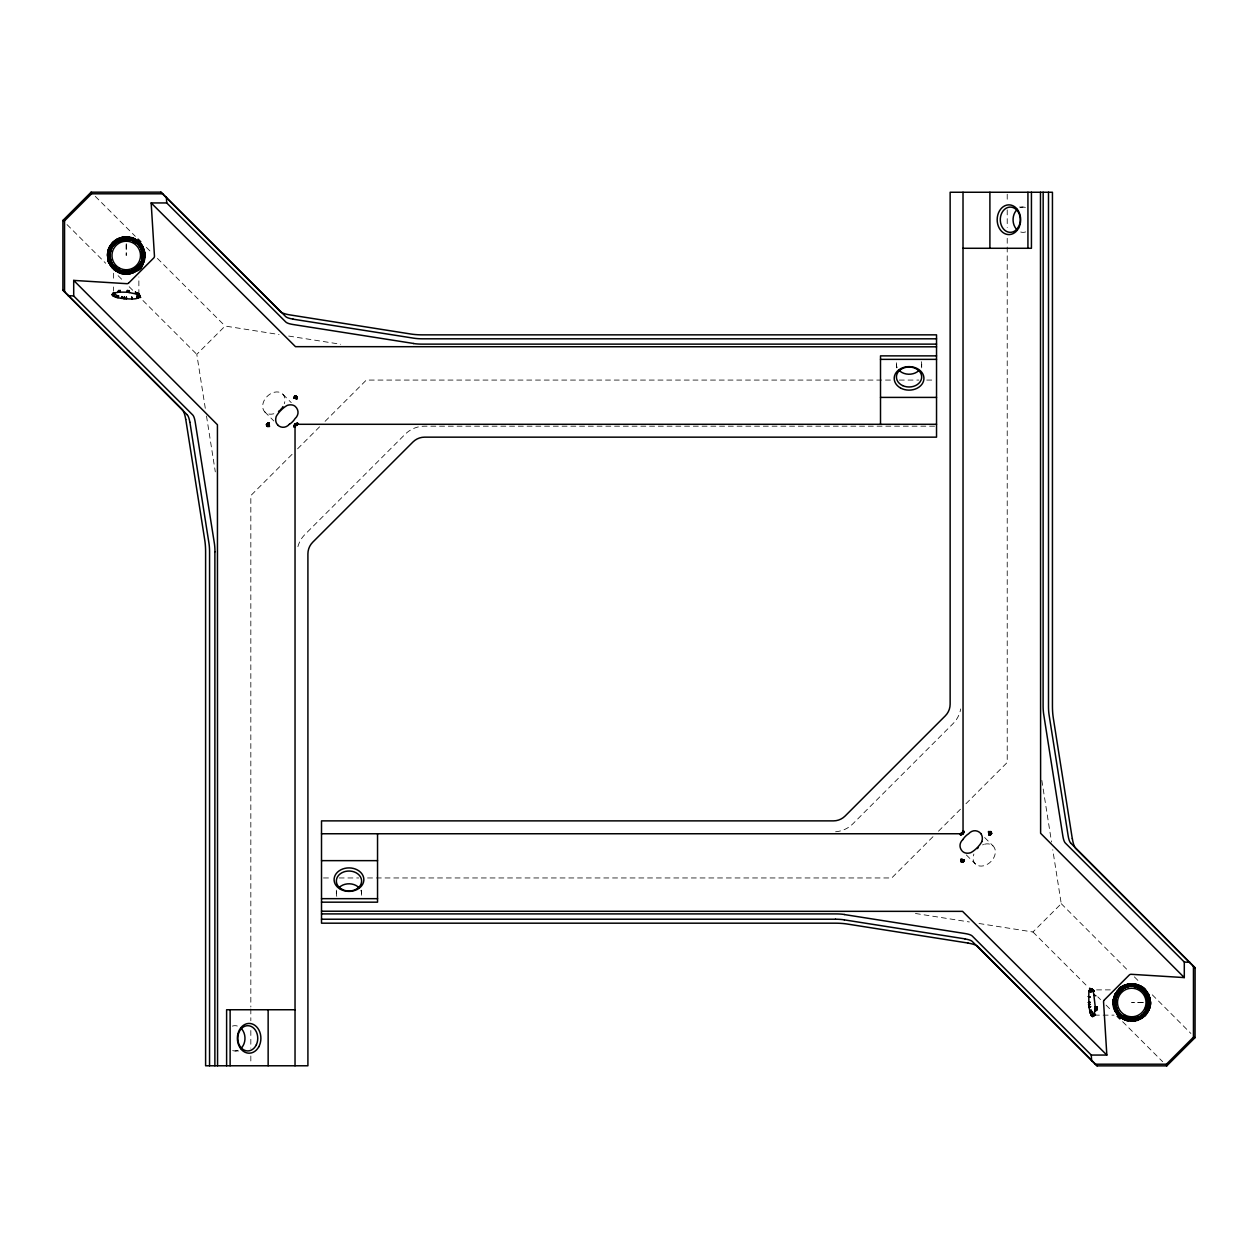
<?xml version="1.0" encoding="UTF-8"?>
<svg xmlns="http://www.w3.org/2000/svg" width="1258" height="1258" viewBox="0 0 1258 1258"><rect width="100%" height="100%" fill="white"/><g stroke="black" fill="none" stroke-linecap="round" stroke-linejoin="round"><path stroke-width="0.75" stroke-dasharray="5 3.75" d="M138.867 294.576L138.867 276.98M205.29 408.3L196.798 354.347L225.103 326.042L279.04 334.534M292.076 454.327L250.829 495.573L250.829 1006.998M297.58 448.823L319.579 426.824M325.083 421.336L366.33 380.073L891.466 380.073M932.964 836.712L891.718 877.958L366.581 877.958M938.468 831.208L960.467 809.209M965.971 803.705L1007.218 762.458L1007.218 237.322M979.007 923.498L1032.944 931.989L1061.249 903.684L1052.757 849.732M1019.405 207.083L1023.053 207.083M899.297 380.073L918.89 380.073M926.737 380.073L934.568 380.073M934.568 426.179L424.606 426.179A27.472 27.472 0 0 0 405.186 434.214L304.971 534.43A27.472 27.472 0 0 0 297.265 549.557M323.479 877.958L331.31 877.958M339.157 877.958L358.75 877.958M1096.583 989.889L1110.279 989.873M1094.381 1015.143L1114.038 1015.143M234.994 1050.949L238.643 1050.949M288.68 336.059L340.698 344.252M915.431 913.481L969.368 921.972M966.317 854.921L975.485 864.089M1032.944 931.989L1088.139 987.184M1097.794 996.855L1100.561 999.607M1106.081 1005.126L1111.6 1010.646M1122.639 1021.685L1162.659 1061.705M95.262 196.342L135.329 236.347M146.368 247.386L151.903 252.905M157.423 258.425L225.103 326.042M282.94 394.336L291.274 402.654M67.036 224.6L105.688 263.252M118.11 275.675L123.63 281.194M129.165 286.714L133.301 290.85M142.956 300.52L196.798 354.347M1061.249 903.684L1128.835 971.349M1134.354 976.868L1139.874 982.388M1152.297 994.826L1190.917 1033.478M984.637 837.514L992.955 845.832M264.699 411.806L273.867 420.974M1041.828 780.385L1051.546 842.027M206.501 416.005L215.307 471.876M1007.218 194.219L1007.218 202.051M1007.218 209.897L1007.218 227.525M921.689 364.238L921.689 367.886M896.435 364.238L896.435 367.886M361.612 890.145L361.612 893.793M336.342 890.145L336.342 893.793M250.829 1008.947L250.829 1020.71M250.829 1030.506L250.829 1048.15M250.829 1055.981L250.829 1063.812M113.613 273.206L113.613 279.103M113.613 286.966L113.613 290.897M984.542 844.212A12.627 9.404 -45 0 1 995.251 853.349A12.627 9.404 -45 0 1 981.35 866.102A12.627 9.404 -45 0 1 973.881 853.993M982.608 844.873A12.627 9.404 -45 0 1 983.567 844.495M360.857 890.365A12.627 9.985 0 0 1 361.188 896.372M336.782 896.372A12.627 9.985 0 0 1 337.113 890.365M1025.632 231.928A12.627 9.985 90 0 1 1020.458 231.928M1020.458 207.523A12.627 9.985 90 0 1 1025.632 207.523M835.595 831.774A27.472 27.472 0 0 0 852.861 823.817L953.077 723.602A27.472 27.472 0 0 0 960.703 708.946M273.819 413.756A12.627 9.419 -45 0 1 262.749 404.982A12.627 9.419 -45 0 1 276.383 391.946A12.627 9.419 -45 0 1 284.308 403.724M237.589 1050.509A12.627 9.985 90 0 1 232.416 1050.509M232.416 1026.103A12.627 9.985 90 0 1 237.573 1026.103M921.265 361.659A12.627 9.985 0 0 1 920.935 367.666M897.19 367.666A12.627 9.985 0 0 1 896.86 361.659M126.24 243.722L126.225 255.484L126.225 243.722M1143.538 1002.516L1131.76 1002.516L1143.538 1002.516"/><path stroke-width="1.5" d="M266.665 424.182L268.63 424.088L266.743 424.072L268.756 422.924L266.476 424.685L268.882 423.144L267.577 426.431L266.602 425.11L268.897 423.223L267.812 426.431L266.492 424.481L268.835 423.034L266.539 424.984L267.356 426.431L269.495 426.431L268.882 423.757L266.539 424.984M295.032 398C298.838 400.689 295.19 395.122 295.913 395.877C298.759 397.764 295.52 399.745 295.677 395.767C294.403 397.559 293.208 400.233 295.032 396.081C295.347 399.273 297.989 399.462 295.756 396.726C293.193 393.172 298.964 401.727 294.765 396.018M964.965 938.94A16.48 4.073 0.3 0 1 972.182 941.377L1097.086 1065.856L1166.795 1065.856L1195.053 1037.63L1195.1 967.842L1070.621 843.002M963.424 859.937L962.181 862.186L964.367 860.032L962.307 862.249L960.86 861.431L960.86 859.277L964.367 860.032L963.219 862.045L963.203 860.158L964.084 859.874L962.905 862.265L963.424 859.937L961.458 861.761L963.015 859.78L960.86 860.975L962.81 862.296L964.273 859.953L962.307 862.249M1095.231 1006.762L1093.658 993.254L1092.07 989.37L1090.356 988.851L1093.847 990.659L1092.369 989.763M1128.52 1020.898C1097.149 1012.643 1126.901 966.584 1146.148 994.197C1161.59 1021.983 1108.109 1028.887 1115.642 998.192C1125.328 968.487 1166.528 999.827 1140.031 1016.841C1111.852 1030.884 1105.295 980.296 1136.021 986.587C1118.96 979.715 1104.587 1003.868 1118.818 1015.442C1122.718 1020.961 1136.697 1023.43 1121.932 1016.543C1114.604 1012.989 1112.559 1003.601 1114.918 996.383C1143.585 954.979 1168.509 1034.862 1121.161 1015.127M321.513 833.755L960.263 833.755C963.015 834.589 963.817 832.214 962.685 832.623C964.823 828.77 961.914 834.746 963.172 832.607C962.842 831.035 964.619 830.343 963.675 832.544C961.788 836.46 963.738 827.764 962.386 833.158C958.061 836.774 964.383 832.214 963.062 831.664C964.587 829.981 962.669 835.155 960.42 834.369C963.471 834.18 964.336 829.053 962.228 833.095C962.637 835.737 964.005 828.346 961.568 833.897C961.757 833.048 964.477 834.84 963.046 831.003A2.752 2.752 0 0 1 960.263 833.755C961.238 836.208 964.021 833.535 963.046 831.003L963.015 192.254M963.376 831.224L963.691 833L963.502 831.113M107.748 255.484C106.82 248.597 114.226 237.636 120.233 238.973C118.331 242.652 109.21 245.656 109.808 252.591C104.54 277.531 147.768 277.499 142.594 252.606C138.757 227.541 98.737 242.118 111.899 263.771C123.205 285.126 155.772 260.422 137.893 243.832L142.783 251.05L144.261 258.661C148.098 238.721 122.183 231.441 111.978 245.499C107.748 245.452 107.087 256.239 108.754 260.17C110.893 269.526 121.947 274.433 130.706 272.168C152.029 267.734 144.78 233.469 123.363 239.193C105.641 241.394 105.593 269.637 123.378 271.712C116.365 270.832 108.738 266.366 107.842 258.739C108.235 256.585 106.112 250.924 109.933 252.622C109.635 247.905 118.818 234.098 121.963 239.539C136.886 232.274 151.275 251.867 142.248 264.73C139.717 275.235 130.518 268.331 127.86 274.102C107.669 271.288 139.575 273.489 139.795 264.982C143.648 259.4 143.789 251.553 139.732 246.033C142.783 247.024 145.362 254.1 144.466 257.088C142.075 257.025 139.355 248.266 143.16 247.59C139.544 241.159 131.996 237.793 124.762 238.564C122.356 237.966 118.991 242.307 118.346 238.564C85.465 257.969 138.396 294.356 142.846 255.484M109.996 263.064C110.389 270.014 122.325 273.631 129.102 271.712L120.469 271.351L115.626 268.143L108.204 260.327L114.226 267.498L121.979 271.413C111.946 270.376 106.82 258.818 108.204 250.657M144.104 257.057C144.245 259.478 143.176 268.41 139.842 265.013C133.254 274.307 144.104 265.265 143.066 259.997C147.988 242.228 120.658 230.481 111.962 247.244M108.581 252.371L109.729 261.507L119.243 270.486L115.233 268.599L110.452 262.843L108.66 255.484L108.691 249.1M138.254 267.498L140.534 263.74L142.421 264.825L143.727 260.17L143.554 252.433L140.77 245.31L143.428 249.226L144.167 255.484C142.39 246.395 141.84 262.608 143.16 263.378M295.032 1065.778L295.032 427.028C296.18 422.153 295.174 425.912 297.784 424.276C294.891 425.754 292.485 427.578 296.401 424.166C299.2 422.232 291.825 429.45 294.388 424.937C300.237 420.99 293.979 426.446 295.001 427.028A2.752 2.752 0 0 1 297.784 424.292L936.534 424.292M1149.309 1008.9C1144.261 1007.627 1151.416 998.129 1146.101 994.229C1140.975 985.156 1126.869 982.718 1119.337 990.077C1112.874 995.691 1122.073 984.637 1125.375 984.967C1130.392 983.001 1136.493 983.583 1140.55 987.294C1145.755 987.043 1147.689 1004.655 1149.796 997.673C1148.381 993.977 1151.951 1006.589 1149.309 1008.9C1147.327 1014.514 1142.5 1019.247 1136.351 1019.656C1131.178 1022.188 1108.078 1009.812 1130.219 1020.191C1135.502 1021.213 1139.15 1020.191 1140.015 1016.81C1145.896 1013.193 1148.507 1006.416 1150.441 1002.516L1148.271 1002.516A16.48 16.48 0 0 1 1123.52 1016.779C1119.321 1021.433 1114.446 1006.715 1115.075 1002.516C1115.123 992.656 1124.841 984.243 1134.622 986.288M268.473 424.166C265.658 425.754 269.448 421.996 267.215 423.946C270.722 423.286 265.548 426.1 267.199 423.804M294.278 426.855L297.627 424.276M296.338 424.701C294.702 424.921 293.664 428.129 296.055 424.779C298.445 422.562 291.793 429.906 295.803 425.047C297.077 423.175 293.303 425.975 297.596 424.166C295.331 424.198 295.661 423.742 295.048 426.839M114.242 269.794C123.315 276.603 138.16 271.964 141.729 261.129L135.927 269.306L129.26 272.64L121.649 272.64L114.242 269.794L121.727 272.31L129.102 271.744L129.48 273.882L135.392 271.335L127.86 274.102C136.273 273.521 142.531 264.982 142.783 256.931C143.569 263.85 137.547 270.643 130.879 272.797C114.226 279.465 102.244 254.871 113.031 242.275L114.557 243.816M295.913 395.877C295.111 396.522 294.278 396.773 295.551 397.418C296.243 393.55 293.02 400.091 294.466 396.852C294.23 400.343 295.473 393.518 294.498 398.141C295.331 393.848 293.774 400.358 294.624 396.066M991.288 833.016L989.401 833.236L989.338 831.601L991.037 834.164L989.354 834.07L991.257 834.07L989.15 834.825L991.398 833.299L988.725 831.601L989.197 833.755L991.556 833.221L990.911 831.601L988.552 831.978L989.433 834.966L991.273 834.274L989.291 835.108L991.571 833.456L988.536 831.601L991.556 833.551L989.134 834.762L991.556 833.221L990.691 831.601L988.631 832.544L991.178 832.859M119.856 237.935C110.657 240.813 110.625 252.827 108.754 258.566C103.266 261.963 123.426 274.401 115.39 268.41L114.714 269.228L110.94 266.209L112.717 264.966L118 269.762A16.48 16.48 0 0 0 142.72 255.484L144.922 255.484C143.035 246.442 133.395 235.702 121.979 239.57L130.675 238.957L139.308 242.417L137.924 243.816L131.886 239.995L123.378 239.224L132.137 239.272L140.55 243.486L138.915 244.854L133.206 240.561L126.24 239.004L126.24 236.819L123.001 237.102L124.605 236.881L124.794 239.036L123.378 239.256L123.032 237.29M112.717 264.966L109.509 258.44L112.575 265.061L110.264 261.302L109.037 253.99L109.823 247.842L111.931 243.486L113.597 244.87L117.749 240.765L124.715 237.982L131.068 237.447L135.581 239.319L123.237 238.485L114.588 243.832L121.837 239.067M296.621 424.528C295.583 425.786 294.954 423.065 294.545 425.031M1096.976 1006.683L1095.215 1007.045L1094.208 1014.624M1150.362 1004.136C1149.623 993.443 1146.588 1018.65 1138.726 1017.439M123.221 272.64L115.642 270.627L113.031 268.693L114.557 267.168C108.675 261.617 107.292 250.767 112.229 243.722M121.46 237.636L123.001 237.102C112.292 240.388 106.128 253.864 111.962 263.724M141.383 244.885C144.639 246.694 138.616 246.489 141.242 248.486C143.648 252.433 143.428 257.198 143.082 261.617C142.327 262.922 141.667 268.913 139.575 266.68C138.695 264.762 134.543 271.98 137.091 268.41C132.64 268.929 126.995 276.666 135.204 271.02C143.396 267.262 142.767 255.909 142.469 249.587C147.563 243.627 124.086 237.841 130.879 238.171C129.527 242.134 143.664 241.379 140.063 245.813C135.487 242.086 133.144 238.816 129.448 237.29M1121.051 1017.816C1092.479 985.187 1158.697 969.729 1146.038 1010.756C1152.422 1002.909 1149.545 991.32 1141.1 986.335L1140.062 988.128L1140.912 986.665L1138.144 984.967L1145.362 991.1L1148.129 996.556L1148.963 1001.006L1146.698 1009.482L1148.68 1010.41M109.116 255.484C106.112 251.317 117.497 235.812 115.642 242.857M108.927 260.123C113.409 258.834 105.342 247.228 108.031 258.692C110.217 270.108 124.794 275.785 134.48 269.762L129.197 272.231M124.605 236.881C115.013 238.926 108.487 249.163 109.713 258.409M113.126 266.492L111.931 267.498L117.277 271.02L126.24 272.609L133.427 270.895L137.94 267.199C132.184 275.423 145.645 263.425 143.097 258.456C139.575 231.692 147.831 267.215 139.449 268.693L137.924 267.168L141.179 262.45L142.028 262.843M143.915 257.041L144.277 250.657L141.069 245.106M268.96 424.292C268.945 428.003 270.171 424.103 267.702 424.292M296.07 395.971L296.998 398.755L296.416 396.191M1128.898 986.288C1121.491 983.19 1115.657 995.487 1115.138 1003.963C1109.462 1003.742 1116.727 993.301 1117.89 990.879C1122.419 982.985 1136.037 982.325 1143.286 988.772M1118.692 989.433C1119.997 982.812 1142.579 987.388 1130.25 985.156C1123.929 981.743 1146.793 987.105 1145.252 993.065C1137.83 981.083 1117.261 983.85 1113.912 997.72C1115.296 1022.801 1113.409 997.987 1119.133 991.917C1109.918 1002.799 1114.148 1008.554 1121.774 1016.779C1130.69 1025.286 1140.975 1017.911 1148.334 1010.237M1116.538 993.726C1112.088 999.575 1112.968 1008.932 1117.607 1014.388C1113.739 1008.193 1111.396 996.305 1119.651 990.408C1121.617 985.439 1141.415 986.351 1128.583 984.495C1126.618 984.479 1124.432 984.637 1126.052 986.838C1129.826 986.068 1121.381 987.75 1120.453 989.04C1118.724 990.518 1111.16 995.88 1116.239 996.871M1125.564 985.501L1119.762 988.206L1120.831 989.496L1126.13 987.027L1119.746 990.502L1115.248 996.493L1114.101 1005.629L1115.579 1011.857M1115.893 996.745L1114.336 1002.516L1114.745 1008.712M1114.384 996.194C1114.195 998.27 1115.547 1000.393 1115.138 1003.963M1150.174 1004.12L1148.475 1003.978L1148.491 999.56M1149.104 1004.026C1149.733 997.232 1147.548 989.653 1141.1 986.335M962.968 831.554C962.134 833.991 963.691 832.733 963.203 831.098M1147.249 1008.145C1153.224 1004.686 1140.283 980.249 1144.984 991.414C1153.806 1014.341 1148.444 990.046 1142.468 987.215M963.549 861.683C961.065 862.611 960.892 860.629 963.203 860.158M1116.617 991.902L1117.749 990.754L1114.84 994.622L1116.79 995.534L1115.516 999.654L1113.361 999.261L1116.931 992.122L1118.205 993.018L1115.028 999.56L1115.075 1008.586M117.183 271.178L110.059 264.825L111.899 263.771L109.462 255.484L111.018 246.694L115.642 240.341M127.404 292.218L127.341 290.456L127.404 292.218L137.515 294.246L139.937 296.825L138.6 293.916M963.188 861.84C965.672 857.201 960.75 863.208 963.361 861.368M130.675 238.957L127.671 239.036L127.86 236.881L124.652 237.259L116.334 241.347L110.846 248.313L109.823 256.931L109.823 251.097L108.754 250.798M296.228 396.081C296.07 399.934 297.108 398.739 296.055 396.207M962.574 861.966C963.659 859.733 962.606 860.849 961.301 861.494C963.502 860.362 958.565 859.513 962.763 861.526M1138.144 984.967C1157.69 992.279 1148.633 1029.547 1122.309 1016.024L1127.42 1018.713L1134.81 1019.829M268.63 424.088C270.281 427.578 265.249 425.959 268.693 424.386M1131.76 1019.782C1142.311 1020.537 1151.447 1009.451 1149.969 999.308C1144.984 983.174 1152.957 1005.299 1148.004 1010.08C1139.984 1029.673 1109.902 1016.606 1115.343 998.113M1147.768 993.27L1146.069 990.502L1149.592 999.371L1149.623 1004.073L1147.548 1009.875L1142.767 1015.631L1137.578 1018.477L1131.76 1019.2L1122.309 1016.024M1118.158 991.1C1124.479 987.388 1130.344 983.221 1136.446 985.014C1139.984 985.706 1150.142 996.918 1143.066 989.04C1141.714 986.209 1128.096 983.426 1136.587 984.464C1147.249 988.694 1154.844 1004.717 1144.874 1013.523C1137.767 1021.952 1154.058 1005.787 1150.174 1000.896M297.643 423.223C293.224 425.581 298.303 422.075 297.234 424.339M1134.999 1020.898C1121.57 1019.389 1136.634 1018.87 1139.182 1018.445C1145.283 1017.502 1144.481 1012.989 1146.588 1011.07C1149.214 1015.096 1137.798 1020.725 1133.254 1019.562C1125.879 1022.094 1120.705 1012.847 1116.239 1011.479M1133.206 985.957L1131.76 985.832M119.258 270.454C115.39 276.43 133.065 271.445 129.291 272.797C124.243 276.681 123.032 270.203 127.718 272.42M127.718 238.674L129.197 238.753L126.24 238.941L127.703 238.784M124.794 239.036C127.813 237.369 138.883 238.753 137.248 242.369M963.565 860.755L963.235 860.283M1143.286 1016.244L1137.719 1018.87L1131.76 1019.64L1124.794 1017.439L1123.866 1019.436L1116.617 1013.115M1133.254 985.454L1125.753 985.989L1119.997 988.489L1116.931 992.122L1113.928 999.371L1117.733 992.688L1123.504 988.206L1122.891 987.137L1116.774 992.012M1149.592 999.371C1153.932 1012.061 1138.521 1021.119 1128.756 1019.515M120.17 238.816L129.48 237.102L123.095 237.652M124.794 271.932L119.054 270.895L124.794 271.932C118.802 275.172 134.354 273.316 136.226 269.762C142.563 264.463 145.063 254.273 140.582 247.213M1128.709 1019.829L1130.219 1020.191C1125.108 1021.606 1116.758 1012.548 1114.446 1007.155M1133.332 984.479L1131.76 984.023M1124.463 1018.162C1126.681 1018.099 1137.845 1024.059 1136.037 1018.461M1134.873 984.857C1137.672 984.621 1152.658 992.389 1133.301 984.825L1141.21 989.008L1133.285 984.998L1125.438 985.14M123.284 272.231L130.643 271.901M1140 988.238L1130.266 985.454M294.435 426.714L294.702 424.292M1148.381 999.575L1147.878 1006.825L1147.736 996.698M124.007 298.696L124.353 296.935L124.007 298.696C120.391 297.926 109.415 297.753 113.739 292.406M295.127 396.239L294.403 398L294.749 396.852M1148.475 1003.978L1147.846 995.015L1143.176 988.914M109.493 247.669L110.72 246.521L108.723 253.959M989.763 834.73L988.568 832.167L991.288 832.67L988.882 833.504M297.061 397.418C293.774 396.286 293.193 399.478 295.41 396.412M295.032 397.843L294.907 396.6M296.636 397.575C294.372 398.786 297.973 396.993 295.551 397.418M962.952 831.852L962.81 833.504L963.439 831.695M107.826 253.88L109.32 247.59L111.27 248.518L110.012 252.622M109.084 252.465L109.383 258.456M109.179 253.99C109.147 250.719 114.352 236.583 117.985 241.19A16.48 16.48 0 0 0 118 269.762M109.367 255.484L109.823 251.097M139.182 268.426C130.722 276.697 143.868 261.302 143.302 256.978M144.277 257.072L140.393 267.372M1122.513 1018.524C1112.937 1012.611 1111.38 998.144 1119.903 990.644M1146.761 1009.514C1149.749 1004.34 1150.457 997.091 1146.746 992.012M1118.818 1015.442L1115.752 1011.746L1126.932 1020.553L1122.702 1018.194L1118.425 1013.712L1115.893 1008.287L1114.698 1001.022L1114.934 1007.013L1118.032 1014.027M1114.698 1001.022C1115.673 1004.309 1113.251 1008.68 1113.283 1002.516M991.225 833.315C991.021 835.139 988.269 833.692 990.376 833.11M294.058 397.528L295.677 396.93M990.077 831.601C992.829 833.96 988.867 834.29 990.109 834.526M1114.557 1001.006L1113.346 1000.896L1113.078 1002.516L1115.248 1002.516L1115.83 998.239M1113.534 1000.912L1114.274 1007.202L1115.343 1006.903L1114.95 1003.978L1119.447 1014.829M267.262 425.062L269.212 424.669L266.759 425.361L268.866 423.081L267.781 423.616M961.678 860.739L961.867 859.371L961.316 861.714M127.687 238.941L136.226 241.222L142.657 247.842M1144.182 990.077L1139.339 986.272L1138.757 987.514L1133.238 985.58M115.233 268.599C120.548 271.445 121.428 275.345 129.291 272.797M1134.716 985.769L1134.936 984.495L1133.364 984.102L1138.018 985.313L1137.719 986.146L1143.695 990.581L1140.393 987.561M1128.803 1019.247L1127.498 1018.43L1133.238 1019.326L1137.609 1018.603L1143.066 1015.977L1147.611 1011.652M1136.194 1019.043C1130.958 1021.229 1124.526 1020.757 1118.535 1013.602M295.709 425.188C294.215 427.138 294.026 426.022 296.825 424.449M294.136 426.855C293.601 423.333 300.678 423.364 294.844 424.418M962.763 833.079L962.857 832.01M962.999 861.73L963.534 860.047L962.386 862.076M989.197 833.755C988.882 829.855 989.684 834.321 990.282 834.416M296.542 396.695L295.661 398.534L295.347 397.748M266.995 424.009L268.803 422.971L267.498 424.308M1114.95 1001.038L1115.327 999.607M144.277 260.327L143.899 258.598L143.789 261.884L141.918 261.192L137.437 268.835L131.021 273.348M143.915 260.217L144.45 252.276L142.814 247.763M1148.491 1005.457C1150.41 994.591 1148.837 1013.256 1143.506 1014.263M1145.283 1011.982C1148.302 1014.97 1149.104 1007.579 1149.781 1005.692L1149.246 1007.202L1148.067 1006.872M108.754 252.402L109.1 250.892M109.509 252.543C111.789 244.665 118.975 237.149 127.829 237.259L126.24 237.385M142.185 259.761L143.899 258.598M962.37 861.117L960.86 860.079L962.81 861.132M1113.928 999.371L1116.082 993.458L1120.359 988.914L1125.753 985.989M1114.415 1000.991L1117.041 994.009L1123.52 988.238A16.48 16.48 0 0 1 1148.24 1002.516L1145.896 992.609L1148.758 999.512M1148.302 1006.95L1148.963 1004.01L1146.84 1011.212L1141.666 1016.653L1142.468 1017.816L1133.332 1020.553L1134.936 1020.521M266.948 424.103L267.529 423.663M296.322 398.33L296.888 397.811M1114.446 999.465L1113.896 1004.073M1149.073 1005.567L1149.435 1004.057M294.624 398.11L295.237 396.899M1113.723 1000.928L1114.101 999.402M1147.705 1006.777L1148.192 1005.409M1113.55 999.308L1113.346 1000.896M130.518 239.492L136.147 241.347L136.949 240.184L132.499 238.297L126.24 237.904L116.742 241.929M1130.266 1019.562L1126.099 1018.068M1134.653 986.083L1136.1 986.303L1133.238 985.706M1136.194 985.973L1136.493 984.841M267.765 424.119L268.929 423.364L267.561 424.15M1128.678 1019.986L1127.247 1019.342L1133.348 1020.741L1128.646 1020.159L1131.76 1021.181L1131.76 1019.027C1139.465 1019.216 1146.856 1014.09 1149.796 1007.344M1128.583 1020.521C1120.736 1018.32 1114.887 1010.74 1115.28 1002.516C1114.525 1010.394 1121.837 1016.354 1127.215 1019.483M120.328 271.712C125.045 272.844 116.019 268.001 115.846 270.328M1137.719 986.146L1136.304 985.533L1136.587 984.464L1142.358 987.373M129.134 239.051L134.795 240.655L140.77 245.31L137.342 242.259M295.284 424.952C295.253 426.053 293.916 426.902 295.457 425.393M989.543 833.975L990.706 833.394L989.511 833.661M142.484 263.064C145.676 254.588 142.689 243.234 133.332 240.294M1115.138 999.575L1117.418 994.229L1116.396 993.631L1122.309 989.008L1116.113 995.22M266.979 424.669L268.269 426.431L267.325 424.638M962.779 861.337L962.244 859.466L961.206 860.22M109.257 250.94L112.638 244.083M109.698 251.05L113.818 243.061L121.413 237.447M142.469 261.397L142.972 252.543M144.088 260.28L141.226 265.988M1147.988 1008.413L1148.758 1005.504L1146.368 1010.945L1141.666 1016.653L1146.164 1012.596L1149.623 1007.296M961.93 860.818C962.48 859.23 960.263 859.67 962.228 861.211M295.032 396.962L294.199 398.173M1114.604 999.481L1115.091 998.05M119.479 292.123L120.233 290.362C119.463 293.963 113.582 291.227 112.182 294.655C111.993 292.485 119.007 295.08 115.862 297.14L117.812 295.677L116.003 297.187M267.136 426.305C268.882 424.245 270.077 426.289 266.9 425.235M1114.289 999.434L1115.39 996.556M297.045 397.827L295.064 396.522M1149.592 1005.661L1148.271 1008.523M295.976 398.251L296.149 397.229M1125.863 1018.728L1125.375 1020.065L1118.158 1013.917L1119.997 1016.527L1124.259 1018.603M1128.552 984.306C1122.749 984.165 1142.453 986.115 1136.037 986.555L1137.389 987.027M120.233 272.011L118.661 271.728M1125.69 1019.184L1130.171 1020.741M1137.499 986.744L1134.685 985.895M132.373 238.643L129.322 238.014M131.901 239.932L130.58 239.287M991.288 832.67L989.779 831.601M267.923 424.245L268.897 423.647L267.529 424.622M962.417 833.315C958.454 835.17 962.716 833.897 963.172 831.884M267.152 424.638C268.803 424.213 267.828 427.06 267.026 425.393M962.134 860.22L962.637 859.576L961.489 860.268M962.291 833.126L962.779 832.309L961.537 834.494L961.93 833.488L960.263 833.787L962.512 832.717M110.688 249.823C113.786 239.775 126.099 234.35 135.581 239.319M118.991 290.488L118.315 292.218L119.164 290.472M962.228 833.441C959.304 834.526 961.788 834.793 961.993 833.346M294.655 427.028C293.947 426.085 295.599 424.921 294.435 425.833M1094.161 1014.781L1092.636 1016.574L1095.152 1014.781M109.226 249.288L111.978 245.499M141.635 262.67L142.752 258.409L141.887 262.78M962.983 861.29L963.801 860.032L963.046 860.865M295.819 397.308L295.268 398.409M111.113 248.439L111.71 247.103L110.72 246.521M267.954 425.361L269.322 425.047L268.363 426.116M963.502 861.164L964.1 860.33M117.733 292.281L118.519 290.535M267.639 425.188C267.765 428.27 270.093 422.609 268.253 425.566M141.289 262.513L140.063 265.171L141.069 264.054M1138.742 987.546L1136.084 986.398M118.881 271.272L120.422 271.461M133.537 239.838L134.134 238.564L132.499 238.297M1138.805 987.388L1139.575 985.753M1145.771 990.754L1144.403 991.902L1139.261 986.429M133.427 240.089L130.502 239.57M1124.526 1018.036L1122.073 1016.338M1140.11 988.065L1133.285 984.998M963.754 860.818L960.86 859.874L963.015 859.937M140.644 265.564L135.392 271.335L139.04 268.3L141.462 264.274M295.143 426.226L294.671 425.566M117.89 297.706L118.787 295.945M1143.412 1014.168L1147.736 1008.318L1145.503 1012.14M1115.673 996.65L1120.107 990.848L1118.551 989.307M113.173 242.417C118.394 239.822 104.162 253.849 109.698 256.931M111.239 248.486C114.148 242.181 120.406 237.102 127.781 237.809M141.368 262.545L140.959 263.991M141.195 264.117L141.761 262.733M141.321 264.196L143.082 261.617L143.506 255.484M142.327 262.985L140.77 265.674M141.918 264.542L142.657 263.142M1144.308 1015.064L1148.601 1008.649M138.679 295.174C141.226 300.473 128.033 298.696 124.18 298.712M962.732 833.802C960.829 832.812 959.492 835.894 962.417 832.702M1115.83 995.078L1114.918 996.383M1116.758 995.518L1117.466 994.26M960.986 861.651L962.055 860.881M962.339 832.843L960.389 833.944L962.055 833.095M135.109 240.121L134.512 241.159L140.267 245.672L133.222 240.53L136.068 241.457M1123.048 1017.596L1121.145 1015.159L1122.262 1016.071M117.686 270.313L119.007 271.005L116.412 269.511M990.093 831.837L991.052 833.362M1122.891 1017.879L1120.233 1016.244M1138.899 987.215L1142.437 989.779L1136.226 985.832M1140.55 987.294L1141.839 988.112M134.622 240.97L135.99 241.567M1123.457 1016.904L1123.488 1016.841A16.48 16.48 0 0 1 1123.52 988.238M1146.368 1010.945L1147.154 1009.687M961.301 834.384C959.304 833.331 965.389 833.173 960.263 834.809M110.232 246.254L114.478 241.473L119.919 238.124M110.562 246.442L111.412 245.106M111.286 246.851L112.324 245.735M141.761 264.447L139.968 267.011M1146.478 1011.007L1141.383 1016.244L1133.191 1018.933M989.291 835.108L990.345 833.441M112.497 245.86L114.226 243.47M1115.343 994.858C1119.07 989.008 1126.177 984.935 1133.191 986.099M141.195 246.851L135.864 241.756M115.862 297.14L117.041 295.426M1141.289 988.898L1142.406 989.826M1121.932 1016.543L1121.271 1017.502M1141.745 988.238L1140.314 987.687M115.642 270.627L119.919 272.86L127.766 273.002M116.334 269.637L115.39 268.41M136.147 241.347L140.503 245.499L143.727 250.798M1141.588 988.489L1142.154 987.672L1140.912 986.665L1143.396 988.646L1142.484 989.731M112.638 245.955L113.519 244.807M116.161 269.888L111.097 266.098M135.738 241.929L134.496 241.19L138.097 243.627M269.322 426.431L269.322 426.195M267.671 424.921C265.548 427.107 271.571 425 268.048 425.613M134.134 272.42L139.701 266.79M1090.607 988.741L1092.18 990.015L1090.12 989.071L1088.815 992.436L1088.815 1006.95L1091.457 1015.788L1092.604 1016.574L1094.523 1015.127L1091.834 1011.699L1090.12 1012.894L1091.582 1010.945L1090.057 1012.737M989.496 832.041L990.266 833.661M113.031 295.834L114.368 294.073M111.553 245.2L113.44 242.684M111.836 245.404L113.818 243.061M139.166 266.334L139.984 265.108M124.778 272.2L121.869 271.791L126.24 271.995L126.24 274.165L129.448 273.694L134.952 270.564L140.377 265.391M112.339 295.158L113.755 293.397M1144.434 1013.146L1145.362 1012.045M137.547 242.023L136.886 242.81L142.17 248.062M115.516 268.269L112.78 266.79L108.691 261.884L110.232 264.73M1119.872 1016.668L1118.692 1015.583L1120.076 1014.184L1116.821 1009.482L1115.343 1003.947M1143.396 988.646L1145.928 990.628M268.567 426.1C269.102 424.402 270.093 426.887 268.316 425.833M140.11 267.121L138.003 269.511M112.512 243.973L117.529 240.404M1146.022 1012.501L1141.745 1016.779L1136.226 1019.184M991.1 832.371L988.757 833.126L991.021 832.167M990.392 832.812L988.93 831.601L990.612 832.246M187.426 415.03L62.9 290.158L62.9 220.449L91.126 192.191L160.914 192.144L285.77 316.67A16.48 4.073 0.3 0 0 293.083 319.107M64.551 291.95L64.551 220.81L91.567 193.795L162.691 193.795M128.693 283.019L153.696 258.016A2.595 2.595 0 0 0 154.294 257.072A2.815 2.815 0 0 0 154.451 255.956L151.164 202.947L166.732 202.947L285.77 321.985A16.48 4.12 -0.1 0 0 292.91 324.485L413.74 343.497M1104.241 1000.063L1129.228 975.06A2.595 2.595 0 0 1 1130.392 974.4L1130.612 974.337A2.815 2.815 0 0 1 1131.304 974.305L1184.297 977.592L1184.297 962.024L1065.306 843.002A16.48 4.12 -89.9 0 1 1062.821 835.847L1043.81 715.047A16.48 4.183 -89.9 0 1 1043.102 706.241L1043.165 192.254M1144.387 991.917L1143.412 990.848L1144.969 989.307M1095.309 1064.205L1166.433 1064.205L1193.449 1037.19L1193.449 966.05M989.574 833.865L990.439 834.023M124.762 272.42L131.948 271.162L137.893 267.136M293.979 426.651L294.341 425.581M268.143 423.459L267.404 424.04M113.566 242.81L115.956 240.813M114.132 243.376L116.334 241.347M138.789 268.033L133.82 271.728L127.797 273.348M1119.966 990.706L1122.23 988.898M1143.616 1014.373L1137.531 1018.367L1131.76 1019.027M297.407 424.276L295.787 423.6L296.432 424.371M1091.802 990.298L1089.79 988.19L1090.073 989.102M268.284 424.245L268.614 423.065M143.097 252.512L139.166 244.634L143.554 250.845M108.125 255.484L110.594 262.78L114.541 267.199M1141.666 988.363C1147.406 991.273 1144.67 992.059 1147.249 996.871M139.465 244.398L138.349 243.376M139.701 244.194L138.553 243.171M1092.086 1016.401L1093.815 1014.97M1117.937 1012.187L1119.117 1013.13L1117.623 1012.407M113.566 266.13L110.452 262.843M136.729 270.47L132.625 273.033L132.011 271.351M295.19 397.528L295.268 396.71M1092.966 1014.09L1091.236 1015.473L1092.998 1014.152M960.939 833.74L960.829 834.777L961.081 833.928M136.32 269.888L137.547 268.96M114.824 241.898L118.739 239.397L126.24 237.746M115.233 242.369L123.19 238.171M115.044 242.149L116.554 241.662M136.886 268.174L134.732 270.203M1093.218 1014.451L1091.409 1015.725M1141.226 1016.039L1142.374 1015.159M1141.934 1017.046L1144.434 1015.19M1119.337 990.077L1125.91 986.414L1130.329 986.068L1124.4 986.728M136.839 242.873L142.201 249.682L141.446 248.408M139.905 245.923L142.327 249.634L143.239 255.484M1146.588 992.122L1145.362 991.1M1145.676 992.766L1146.698 995.55L1148.68 994.622M111.553 265.768L110.72 264.447M961.993 860.614L962.59 860.409M137.248 268.599C125.407 277.137 139.402 266.617 133.332 270.69M115.846 240.655L124.668 237.447M1120.752 989.401L1125.91 986.414M1140.251 1017.235L1142.689 1015.536L1140.031 1016.841L1141.1 1018.681L1139.575 1019.263L1130.219 1020.191M1139.496 1019.09L1143.396 1016.385M1090.12 1012.894L1091.865 1011.809M1089.585 1011.007L1091.299 1009.97M1120.233 988.772L1121.476 987.829M1139.261 1018.603L1144.969 1015.725L1143.443 1014.184M1120.831 1015.536L1117.418 1010.787L1115.453 1005.378M1146.211 994.166L1147.438 993.458L1148.177 994.858M110.389 264.636L109.493 263.299M141.462 246.694L142.327 247.983M1146.478 994.009L1147.611 993.364L1146.447 992.232M1146.981 993.726L1148.444 998.05L1149.246 997.83M1115.909 1011.652C1114.352 1010.441 1117.277 1008.271 1117.481 1010.756M295.976 396.899L297.187 397.056L295.819 396.522M109.666 247.763L108.314 255.484L111.632 263.928M268.803 424.669L267.907 425.235M1096.724 1010.095L1094.963 1011.023L1096.709 1010.221M117.277 239.963L120.108 238.643M117.686 240.655L120.328 239.272M1123.378 987.986L1124.621 987.215M1142.248 1017.502L1136.351 1019.656M1096.787 1009.592L1095.026 1010.441L1096.772 1009.749M1140.912 1018.351L1146.746 1013.005M1147.06 995.377L1147.752 998.223M1115.516 1010.08L1113.346 1004.12M110.594 262.78L108.377 253.927M111.191 262.513L110.201 259.793M1096.929 1007.847L1095.168 1008.664L1096.913 1007.988M1140.11 1016.967L1137.609 1018.603M129.322 272.97L133.6 271.272M294.985 424.559L295.158 425.613M1095.12 1009.278L1096.882 1008.523L1095.136 1009.105M131.886 270.989L133.254 270.549L130.58 271.697M119.148 240.294L120.469 239.633M132.373 272.326L133.741 271.571M1139.418 1018.917L1130.25 1019.703M1124.259 986.429C1118.362 987.404 1133.537 983.064 1128.882 986.209M1136.54 1020.364C1139.827 1021.04 1136.068 1017.989 1139.056 1018.162M129.26 238.344L123.284 238.753L117.969 241.159A16.48 16.48 0 0 1 142.72 255.484L141.855 261.177M110.625 261.177L109.808 258.393M110.374 261.255L109.053 261.743M1114.761 1005.504L1115.799 1008.318L1115.846 1006.777M110.012 261.397L109.257 260.044M141.887 248.188L143.899 252.371L144.088 250.704M1147.846 996.65L1148.24 1002.516M1115.248 1008.523L1115.091 1006.982M1147.438 996.808L1143.774 990.502L1145.582 992.829L1144.686 991.666M127.75 238.297L119.195 240.372M1124.715 987.388L1126.083 986.901M121.947 239.445L120.595 239.979L126.24 238.721M1137.468 1018.194L1138.899 1017.801M121.507 237.809L118.582 239.083M129.244 272.499L132.137 271.712M130.785 272.467L132.2 271.854M1123.944 985.753L1133.285 985.156M1136.021 1018.43L1137.421 1018.068M295.127 424.418L297.784 424.056M1137.672 1018.728L1139.119 1018.288M121.9 239.287L124.762 238.674M1124.18 986.272L1125.69 985.832M1139.654 1019.436L1133.301 1020.191M295.032 423.962L297.108 424.229M142.185 251.223L143.066 250.987M296.778 423.915C298.115 423.254 295.583 424.025 295.41 424.764M1115.642 1006.825L1117.843 1012.265L1115.343 1006.903M1148.067 998.144L1146.714 993.883M1148.302 998.081L1148.696 1001.038M124.636 273.898L130.879 272.797M129.354 273.143L126.24 273.977M129.102 271.744L130.533 271.539M1127.215 985.533L1128.709 985.203L1127.168 985.36M1088.547 1004.749L1090.309 1004.403L1088.547 1004.576M1125.501 985.313L1130.219 984.825M142.673 252.591L141.761 249.839M109.933 258.362L110.751 261.129M989.747 832.293L988.788 832.513M126.24 273.065L127.75 272.844M127.829 273.709L129.417 273.505M268.158 424.371L268.52 425.802M123.237 238.485L124.715 237.982M129.165 272.105L126.24 272.373M991.115 833.881L990.093 833.881L991.241 834.133M1095.215 1007.045L1096.976 1006.825M1136.273 1019.342L1133.254 1019.562M1136.587 1020.553L1131.76 1020.993M109.179 256.978L107.638 257.119M143.585 253.974L143.821 255.484M108.015 257.088L107.559 255.484L109.729 255.484L110.012 258.346M1149.796 1000.928L1150.048 1002.516M144.466 257.088L144.104 253.927L142.736 254.053L142.72 255.484L142.657 254.053L143.176 256.962M144.654 253.88L144.45 252.276M126.24 273.411L121.413 273.536M126.24 238.077L132.562 238.124M119.636 292.108L127.247 292.202M1128.803 985.769L1130.297 985.8M124.636 237.07L127.844 237.07M124.731 238.297L126.24 238.218M961.867 860.566L960.86 859.466L962.37 859.686M1130.25 985.156L1131.76 984.935M1131.76 1020.254L1133.285 1020.018M989.165 834.29L990.062 833.975M1130.313 986.02L1131.76 986.005L1131.76 983.835M113.66 241.756L118.991 241.756M132.562 241.756L138.867 241.756M963.015 248.282L1031.434 248.282L1031.434 192.254M936.534 338.811L422.546 338.811A16.48 4.12 0 0 1 413.725 338.182L292.957 319.155M936.534 344.126L422.546 344.126A16.48 4.183 -0.1 0 1 413.599 343.544M936.534 346.815L295.488 346.673L151.164 202.947M936.534 355.872L880.506 355.872L880.506 424.292M880.506 359.363L936.534 359.363M880.506 397.402L936.534 397.402M321.513 860.645L377.542 860.645M321.513 898.668L377.542 898.668M321.513 902.175L377.542 902.175L377.542 833.755M321.513 911.217L962.559 911.358L1106.836 1055.053L1091.268 1055.053L972.261 936.046A16.48 4.12 -0.1 0 0 965.122 933.546L844.307 914.55M321.513 913.906L835.501 913.906A16.48 4.183 -0.1 0 1 844.433 914.487M321.513 919.221L835.501 919.221M295.032 1009.749L226.613 1009.749L226.613 1065.778M1131.76 1019.279L1133.238 1019.436M127.734 238.438L133.741 239.397L139.308 242.417L136.839 240.341M126.24 272.907L121.601 272.797M1131.76 984.589L1133.316 984.652L1128.646 984.857M1130.313 1018.996L1131.76 1019.2M1131.76 1019.923L1128.74 1019.656L1128.898 1018.776L1130.313 1019.137M214.945 551.79A16.48 4.183 -89.9 0 0 214.3 542.858L195.226 422.216A16.48 4.12 -89.9 0 0 192.741 414.983L73.703 295.976L73.703 280.408L127.042 283.695A2.689 2.689 0 0 0 128.332 283.286M68.026 295.63L73.703 295.976M1184.297 962.024L1189.974 962.37M1130.282 1019.326L1131.76 1019.499M127.813 237.447L130.974 237.809M121.806 272.027L124.715 272.844M844.307 919.865L965.075 938.893M968.015 943.044L847.232 924.032A21.968 5.472 0 0 0 835.501 923.183L321.513 923.183L321.513 820.876L833.441 820.876A16.48 16.48 0 0 0 845.093 816.049L945.308 715.833A16.48 16.48 0 0 0 950.136 704.181L950.136 192.254L1052.443 192.254L1052.443 706.241A21.968 5.472 90 0 0 1053.292 717.972L1072.303 838.756M109.713 252.575L110.248 251.207M130.879 238.171L135.487 239.476M62.9 220.449L64.551 220.81M129.291 238.171L130.785 238.517M121.507 273.159L123.095 273.316M1134.968 984.306L1136.54 984.652M1127.357 1018.933L1128.788 1019.373M990.125 832.765L989.15 832.419M142.783 259.919L143.554 260.123M1193.449 1037.19L1195.053 1037.63M118.425 272.247L119.982 272.687M114.714 269.228L121.774 272.168M121.649 272.64L116.994 271.492M1127.294 1019.184L1124.668 1017.706M1134.905 984.684L1136.399 985.203M1127.121 1019.829L1128.615 1020.348M990.565 833.032L989.543 833.441M297.784 423.38L296.165 423.459L297.077 424.166M1094.114 995.094L1095.907 995.801M989.779 832.419L988.536 831.601M1127.168 1019.656L1118.739 1013.429M118.818 271.413L116.066 270.03L117.277 271.02M1123.127 1017.455L1125.91 1018.603M1122.702 1018.194L1124.102 1018.917M1137.672 986.288L1138.993 986.995M988.709 832.938L989.779 833.362M1094.145 991.068L1092.542 990.125L1094.193 991.131M135.204 239.963L136.524 240.813M134.952 240.404L136.226 241.222M1092.117 989.417L1093.674 990.455L1092.07 989.37M297.328 423.396L297.501 423.396M1092.227 989.574L1093.847 990.659M1091.582 988.961L1093.344 990.14L1091.645 988.992M1140.204 987.892L1141.383 988.772M1123.315 1017.124L1119.117 1013.13L1122.01 1016.433M116.79 268.992L112.905 266.68L113.928 267.797L111.412 264.054M135.707 241.961L137.028 242.637M1121.586 1017.046L1122.796 1018.036M112.072 267.372L113.299 268.426M112.512 267.011L113.692 268.033M137.767 241.756L140.11 243.848M114.226 267.498L115.453 268.331M297.187 398.755L296.353 397.512M1141.934 987.97L1143.066 989.04M139.088 244.712L138.034 243.69L139.795 246.002M113.456 266.209L114.494 267.231M1121.082 1015.237L1118.268 1011.967M1195.1 967.842L1075.621 848.332A21.968 5.457 89.8 0 1 1072.351 838.646M1184.297 977.592L1040.618 833.299L1040.476 192.254M1089.522 988.568L1092.274 991.335M1117.12 1016.165L1119.872 1018.933M1097.086 1065.856L977.592 946.346A21.968 5.457 0.2 0 0 967.921 943.091M160.914 192.144L280.44 311.685A21.968 5.457 0.2 0 0 290.142 314.94L410.816 334.015A21.968 5.472 0 0 0 422.546 334.864L936.534 334.848L936.534 437.155L424.606 437.155A16.48 16.48 0 0 0 412.954 441.983L312.739 542.198A16.48 16.48 0 0 0 307.911 553.85L307.911 1065.778L205.604 1065.778L205.604 551.79A21.968 5.472 90 0 0 204.755 540.059L185.744 419.276M138.081 239.114L140.849 241.866M73.703 280.408L217.43 424.748L217.571 1065.778M62.9 290.158L182.426 409.699M140.393 243.612L141.541 244.775M962.983 832.434L963.329 833.755M277.798 424.905L277.2 424.292A12.722 8.57 -45 0 1 276.194 416.524A11.778 4.073 -45 0 1 287.327 405.343A12.722 8.57 -45 0 1 295.158 406.334A11.747 9.278 0 0 1 295.001 418.647A12.58 8.476 -45 0 1 289.434 424.292M1144.434 989.842L1145.488 990.99M1143.459 990.801L1144.607 991.729M115.39 242.558L117.859 240.97M1143.962 990.298L1146.368 994.072M140.063 245.813L141.635 248.313M139.386 295.174L138.301 293.57L139.323 295.143M138.867 297.659L137.735 295.929L138.773 297.706M1146.022 992.515L1147.123 993.631M110.877 264.369L111.978 265.485M137.877 293.224L138.883 294.844M142.484 247.92L143.915 250.751M135.408 292.045L136.336 293.837L135.534 292.092M110.311 262.922L111.018 264.274M1117.356 1012.596L1116.113 1009.812M142.61 249.54L144.104 253.927M1115.799 1008.318L1116.459 1009.639M1114.384 1008.837L1115.343 1010.158L1114.085 1007.249M295.756 396.726L296.039 398.629L295.646 397.701M295.237 397.874L296.023 397.166M108.031 258.692L108.565 260.217M1149.136 996.194L1149.623 997.72M109.871 261.444L108.896 257.009M91.126 192.191L91.567 193.795M107.826 257.104L108.219 258.661M1148.9 997.924L1149.246 999.434M108.754 258.566L109.1 260.076M1166.433 1064.205L1166.795 1065.856M128.426 290.567L128.756 292.359L128.615 290.598M144.277 253.912L144.528 255.484M189.895 422.216L208.922 543A16.48 4.12 -90 0 1 209.567 551.79L209.551 1065.778M108.927 258.535L108.66 255.484M1106.836 1055.053L1103.549 1001.698A2.689 2.689 0 0 1 1103.958 1000.425M1091.268 1055.053L1091.614 1060.73M166.386 197.27L166.732 202.947M1114.761 1002.516L1114.698 1004.01M1145.488 990.313L1145.488 995.267M1145.488 1007.847L1145.488 1014.954M1048.496 192.254L1048.496 706.241A16.48 4.136 -90 0 0 1049.109 715.094L1068.152 835.815A16.48 4.073 89.7 0 0 1070.637 842.923M1027.928 192.254L1027.928 248.282M989.904 192.254L989.904 248.282M268.143 1009.749L268.143 1065.778M230.12 1009.749L230.12 1065.778M214.882 551.79L214.882 1065.778M981.948 841.46A11.778 4.073 -45 0 1 970.72 852.704A12.706 8.57 -45 0 1 962.889 851.697M835.501 919.205A16.48 4.136 0 0 1 844.354 919.85M980.847 833.755A12.706 8.57 -45 0 1 981.853 841.508M962.936 839.463A12.706 8.57 -45 0 1 968.629 833.771A11.747 9.278 90 0 1 980.941 833.598M962.213 851.084A11.762 9.293 -0.1 0 1 963.062 839.4M977.309 848.584A12.627 9.404 -45 0 1 978.095 847.813M1017.329 230.072A12.627 9.985 90 0 1 1017.329 209.378M339.298 887.362A12.627 9.985 0 0 1 359.332 888.054M182.426 409.778A21.968 5.457 89.8 0 1 185.697 419.386M187.411 415.109A16.48 4.073 89.7 0 1 189.848 422.326M289.387 424.229A11.762 9.309 -89.8 0 1 277.688 425.078M282.956 406.586A12.627 9.419 -45 0 1 282.374 407.498M281.713 408.378A12.627 9.419 -45 0 1 280.219 409.998M279.402 410.737A12.627 9.419 -45 0 1 278.537 411.413M240.718 1027.959A12.627 9.985 90 0 1 240.718 1048.653M918.733 370.67A12.627 9.985 0 0 1 898.715 369.978M1090.104 997.044L1088.343 996.572L1090.104 997.044M126.398 297.124L126.256 298.869L126.398 297.124M121.916 296.605L121.523 298.382L121.916 296.605M1090.906 992.027L1089.161 991.005L1090.906 992.027M1091.111 991.477L1089.365 990.408L1091.111 991.477M120.579 271.052L121.963 271.476L120.579 271.052M1091.582 990.596L1089.821 989.448L1091.551 990.644M114.793 294.372L113.566 296.18L114.871 294.419M114.604 294.246L113.283 296.007L114.651 294.293M113.613 292.862L112.182 294.655L113.613 292.862M1095.482 1014.373L1093.705 1015.756L1095.451 1014.435M1092.84 1013.885L1091.079 1015.19L1092.872 1013.948M135.707 269.008L134.512 269.825L135.707 269.008M138.16 295.677L139.308 297.423L138.16 295.677M1138.789 1017.565L1137.405 1018.005L1138.789 1017.565M137.264 296.133L138.349 297.879L137.264 296.133M1090.623 1006.683L1088.862 1007.233L1090.623 1006.683M136.713 296.338L137.751 298.083L136.713 296.338M1090.136 1002.359L1088.374 1002.5L1090.136 1002.359M131.713 297.14L132.169 298.901L131.713 297.14M140.566 297.454L138.506 295.378L140.566 297.454M1092.935 989.936L1091.315 988.819L1092.903 989.92M1091.331 991.021L1089.554 989.967L1091.331 991.021M1094.02 990.879L1092.416 989.857L1094.067 990.942M138.71 294.058L139.78 295.661L138.71 294.058M139.937 295.929L138.82 294.309L139.937 295.929M139.166 295.032L138.097 293.397L139.119 294.985M138.632 294.702L137.609 293.067L138.632 294.702M129.432 292.422L129.087 290.645L129.432 292.422M1124.621 1014.876A14.278 14.278 0 0 0 1146.038 1002.516A14.278 14.278 0 0 0 1124.621 990.14A14.278 14.278 0 0 0 1124.621 1014.876M340.462 889.28A14.876 11.747 0 0 0 363.798 880.679A14.876 11.747 0 0 0 342.695 868.995A14.876 11.747 0 0 0 340.462 889.28M1018.54 228.248A14.876 11.747 -90 0 0 1009.938 204.912A14.876 11.747 -90 0 0 998.27 226A14.876 11.747 -90 0 0 1018.54 228.248M341.736 889.217A12.627 10.001 0 0 0 361.565 881.889A12.627 10.001 0 0 0 343.638 871.967A12.627 10.001 0 0 0 341.736 889.217M1018.477 226.975A12.627 10.001 -90 0 0 1011.149 207.13A12.627 10.001 -90 0 0 1001.226 225.056A12.627 10.001 -90 0 0 1018.477 226.975M119.101 267.86A14.278 14.278 0 0 0 140.519 255.484A14.278 14.278 0 0 0 119.101 243.124A14.278 14.278 0 0 0 119.101 267.86M258.771 1046.845A14.876 11.762 -90 0 0 250.153 1023.493A14.876 11.762 -90 0 0 238.47 1044.596A14.876 11.762 -90 0 0 258.771 1046.845M900.539 388.014A14.876 11.762 0 0 0 923.875 379.413A14.876 11.762 0 0 0 902.772 367.729A14.876 11.762 0 0 0 900.539 388.014M256.412 1044.627A12.627 9.985 -90 0 0 247.763 1025.679A12.627 9.985 -90 0 0 239.114 1044.627A12.627 9.985 -90 0 0 256.412 1044.627M902.741 385.656A12.627 9.985 0 0 0 921.689 377.007A12.627 9.985 0 0 0 902.741 368.358A12.627 9.985 0 0 0 902.741 385.656"/></g></svg>
